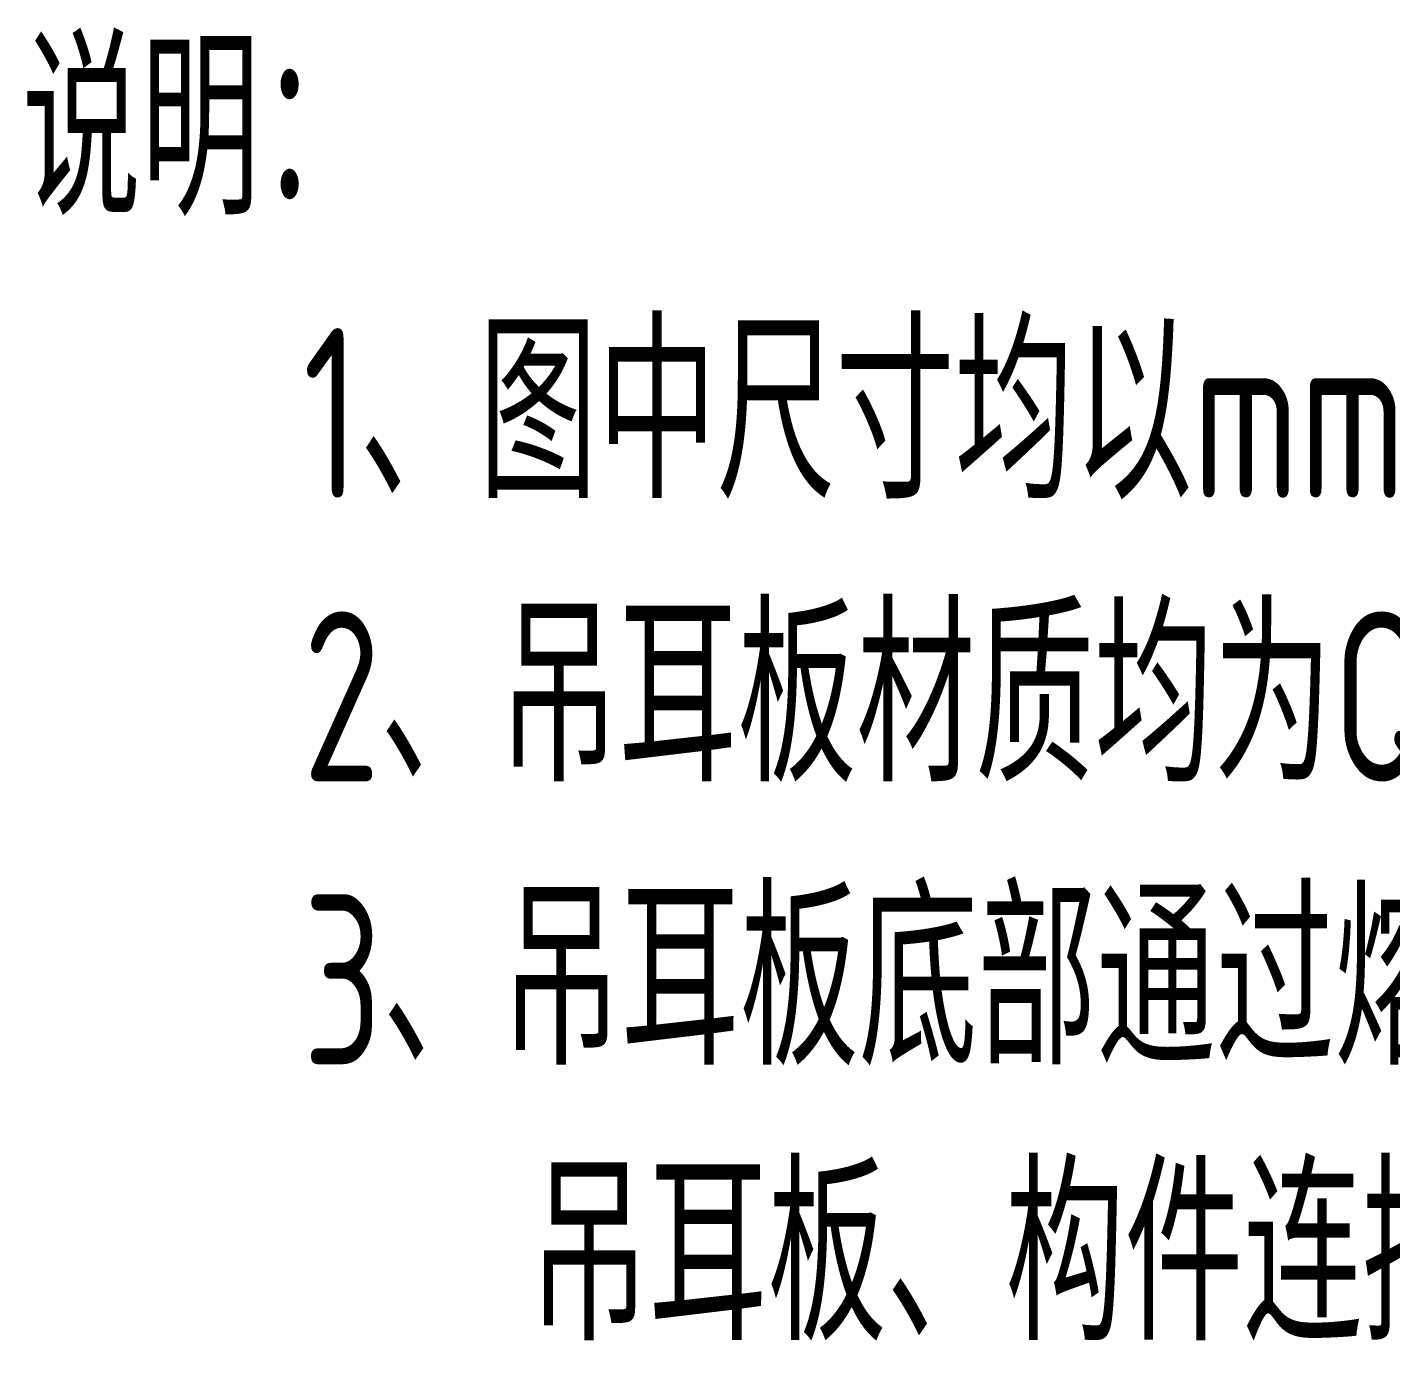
# Model space of a CAD drawing. Extents: x -50238 to 128588, y -20504 to 55661.
# Drawn here: x -10307 to -6697, y -13376 to -9887 of the extents above; entities that cross this region are included whole.
import ezdxf

# ---------------------------------------------------------------- set-up
doc = ezdxf.new("R2010")
doc.units = 0
doc.header["$LTSCALE"] = 1000
doc.layers.get('0').update_dxf_attribs({"linetype": 'CONTINUOUS'})
doc.styles.add('TSSD_NORM', font='tssdeng.shx', dxfattribs={"width": 0.7, "bigfont": 'hztxt.shx'})

msp = doc.modelspace()

# ---------------------------------------------------------------- texts
at = {"style": 'TSSD_NORM', "width": 0.7}
for s, p in [('说明：', (-10321.20879, -10382.81008)), ('1、图中尺寸均以mm计；', (-9577.20879, -11132.81008)), ('2、吊耳板材质均为Q235B；', (-9577.20879, -11882.81008)), ('3、吊耳板底部通过熔透焊缝与构件连接，加劲肋通过角焊缝分别与', (-9577.20879, -12632.81008)), ('吊耳板、构件连接，焊脚尺寸不小于8mm。', (-8977.20879, -13361.81008))]:
    msp.add_text(s, height=450, dxfattribs=at).set_placement(p)

doc.saveas('drawing.dxf')
